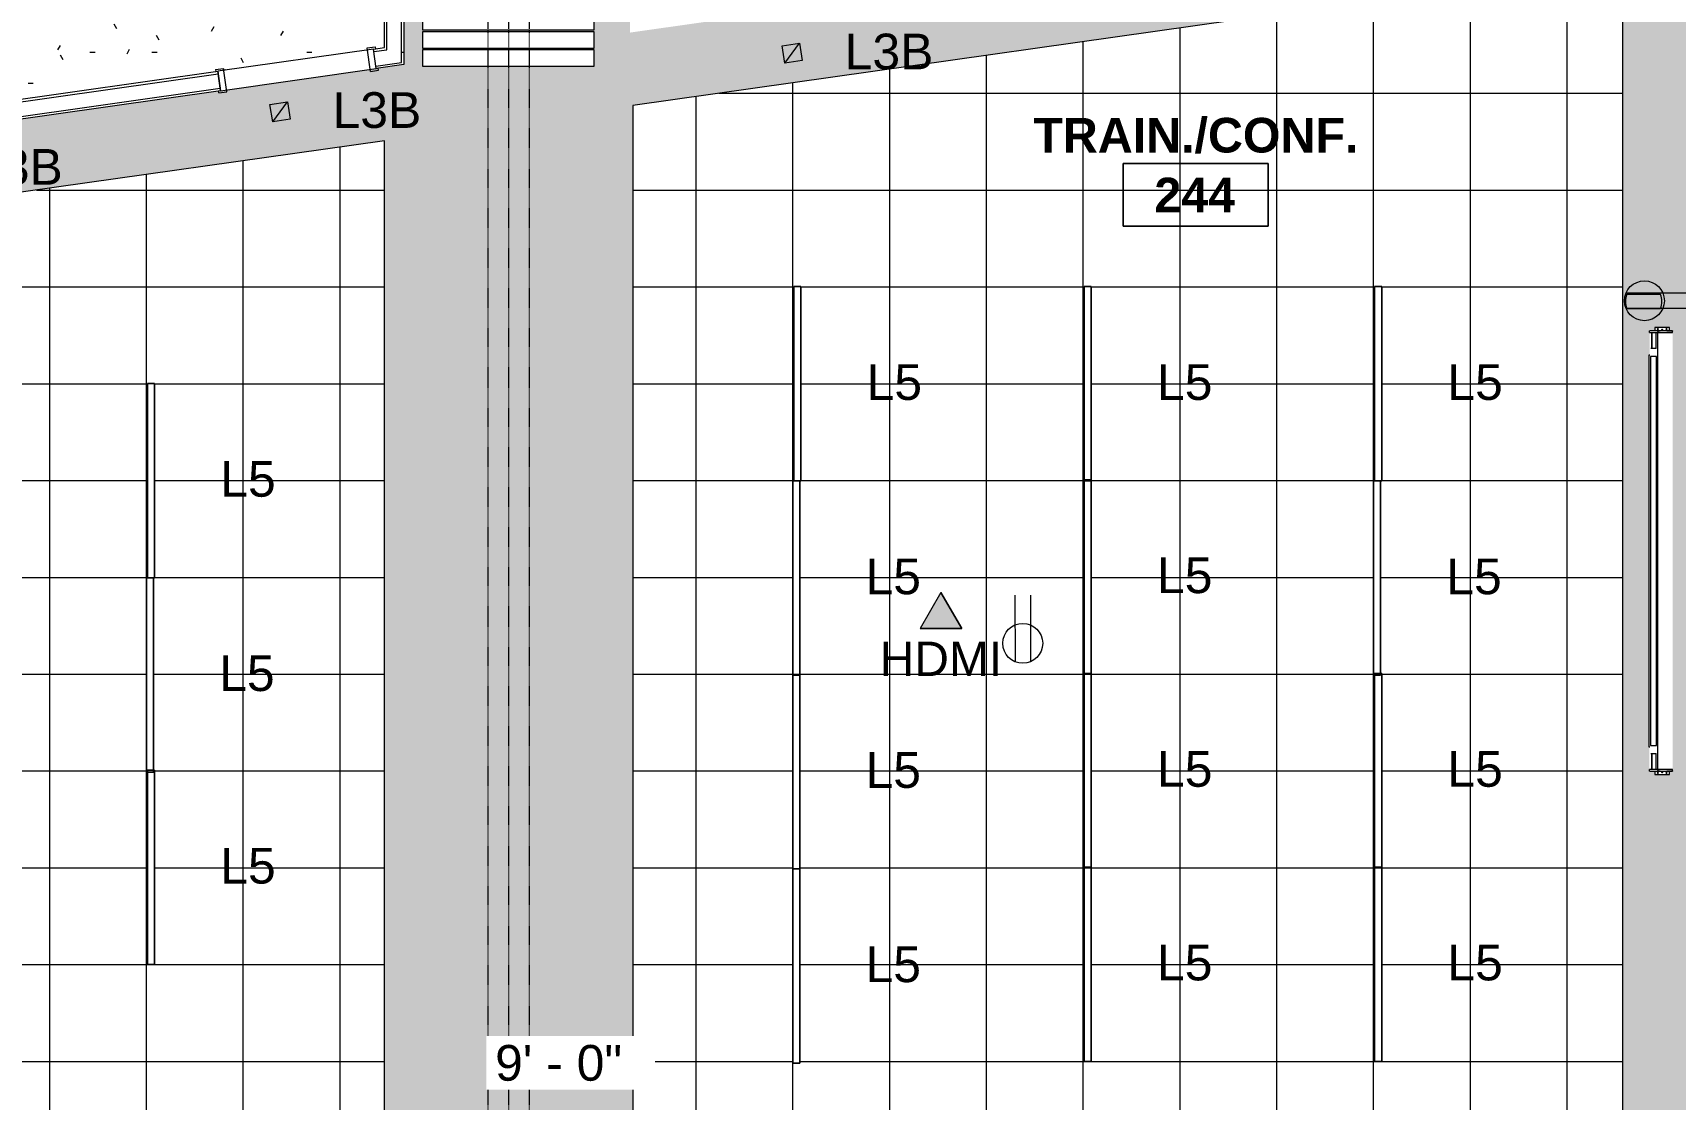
# Model space of a CAD drawing. Header units: inches. Extents: x 389 to 3083, y 11893 to 13691.
# Drawn here: x 1102.5 to 1509.7, y 12182 to 12446.4 of the extents above; entities that cross this region are included whole.
import ezdxf

# ---------------------------------------------------------------- set-up
doc = ezdxf.new("R2010")
doc.units = ezdxf.units.IN
doc.header["$MEASUREMENT"] = 0
doc.linetypes.add('X2$0$Dash', pattern=[0.25, 0.125, -0.125])
for name, color, linetype, lineweight in [('X2$0$A-ANNO-NOTE', 131, 'Continuous', 9), ('X2$0$A-AREA-IDEN', 2, 'Continuous', 9), ('X2$0$A-CLNG', 13, 'Continuous', 13), ('X2$0$A-CLNG-PATT', 13, 'Continuous', 13), ('X2$0$A-DETL-GENF', 92, 'Continuous', 9), ('X2$0$A-DOOR', 31, 'Continuous', 13), ('X2$0$A-DOOR-FRAM', 31, 'Continuous', 20), ('X2$0$A-WALL', 113, 'Continuous', 13), ('X2$0$A-WALL-PATT', 111, 'Continuous', 13), ('X2$0$E-LITE-EQPM', 33, 'Continuous', 9), ('X2$0$E-LITE-EQPM-IDEN', 33, 'Continuous', 9), ('X2$0$G-ANNO-DIMS', 111, 'Continuous', 9), ('X2$0$I-WALL', 2, 'Continuous', 9), ('X2$0$Q-SPCQ', 91, 'Continuous', 9), ('X2$0$Q-SPCQ-HDLN', 91, 'X2$0$Dash', 9)]:
    doc.layers.add(name, color=color, linetype=linetype, lineweight=lineweight)
doc.styles.add('X2$0$Arial_3', font='arial.ttf', dxfattribs={"height": 8.851796})
doc.styles.add('X2$0$Swis721 Lt BT', font='swissl.ttf', dxfattribs={"height": 8.514638})
doc.styles.add('X2$0$Swis721 Lt BT_B', font='', dxfattribs={"height": 8.583975})
doc.styles.get('X2$0$Swis721 Lt BT_B').set_extended_font_data('Swis721 Lt BT', bold=True)
pattern_1 = [(0, (-24941.6016, 0), (30.72, 7.68), [1.267, -21.773, 1.267, -21.773, -122.88]), (0, (-24941.6016, 0), (30.72, 7.68), [-46.08, 1.267, -44.813, 1.267, -21.773, -53.76]), (0, (-24941.6016, 0), (30.72, 7.68), [-115.2, 1.267, -14.093, 1.267, -37.133]), (120, (-24930.0816, 3.84), (-22.0110751, 22.7643004), [1.267, -21.773, 1.267, -21.773, -122.88]), (120, (-24930.0816, 3.84), (-22.0110751, 22.7643004), [-46.08, 1.267, -44.813, 1.267, -21.773, -53.76]), (120, (-24930.0816, 3.84), (-22.0110751, 22.7643004), [-115.2, 1.267, -14.093, 1.267, -37.133]), (240, (-24926.2416, 19.2), (-8.7089249, -30.4443004), [1.267, -21.773, 1.267, -21.773, -122.88]), (240, (-24926.2416, 19.2), (-8.7089249, -30.4443004), [-46.08, 1.267, -44.813, 1.267, -21.773, -53.76]), (240, (-24926.2416, 19.2), (-8.7089249, -30.4443004), [-115.2, 1.267, -14.093, 1.267, -37.133])]

# ---------------------------------------------------------------- blocks, each defined once
blk = doc.blocks.new('X2$0$Double Flush w-Skinny Lite - Int-N-LDMF-36_ x 84_-4914566-FIRST FLOOR')
at = {"layer": 'X2$0$A-DOOR-FRAM'}
for p, q in [((-20, 2.9375), (-18, 2.9375)), ((-20, 2.9375), (-20, 2.4375)), ((-20, 2.4375), (-19.5, 2.4375)), ((-19.5, -2.4375), (-19.5, 2.4375)), ((-18, -2.9375), (-18, 2.9375)), ((18.000004, -2.9375), (18.000004, 2.9375)), ((18.000004, 2.9375), (20.000004, 2.9375)), ((19.500004, 2.4375), (20.000004, 2.4375)), ((19.500004, -2.4375), (19.500004, 2.4375)), ((20.000004, 2.9375), (20.000004, 2.4375)), ((-20, -2.4375), (-19.5, -2.4375)), ((-20, -2.9375), (-20, -2.4375)), ((-20, -2.9375), (-18, -2.9375)), ((18.000004, -2.9375), (20.000004, -2.9375)), ((19.500004, -2.4375), (20.000004, -2.4375)), ((20.000004, -2.9375), (20.000004, -2.4375))]:
    blk.add_line(p, q, dxfattribs=at)
blk = doc.blocks.new('X2$0$W- Folding_Partition - Modernfold 942-5327039-FIRST FLOOR')
at = {"layer": 'X2$0$Q-SPCQ'}
for p, q in [((-55, -25.21), (-55, 17.21)), ((-55, 17.21), (-50.75, 17.21)), ((-50.75, 17.21), (-50.75, -25.21)), ((-50.5, -25.21), (-50.5, 17.21)), ((-50.5, 17.21), (-46.25, 17.21)), ((-46.25, 17.21), (-46.25, -25.21)), ((-45.92, -25.21), (-45.92, 17.21)), ((-45.92, 17.21), (-41.67, 17.21)), ((-41.67, 17.21), (-41.67, -25.21)), ((-41.42, -25.21), (-41.42, 17.21)), ((-41.42, 17.21), (-37.17, 17.21)), ((-37.17, 17.21), (-37.17, -25.21)), ((-36.83, -25.21), (-36.83, 17.21)), ((-36.83, 17.21), (-32.58, 17.21)), ((-32.58, 17.21), (-32.58, -25.21)), ((-32.33, -25.21), (-32.33, 17.21)), ((-32.33, 17.21), (-28.08, 17.21)), ((-28.08, 17.21), (-28.08, -25.21)), ((-27.75, -25.21), (-27.75, 17.21)), ((-27.75, 17.21), (-23.5, 17.21)), ((-23.5, 17.21), (-23.5, -25.21)), ((-23.25, -25.21), (-23.25, 17.21)), ((-23.25, 17.21), (-19, 17.21)), ((-19, 17.21), (-19, -25.21)), ((-356.84, -6.13), (-356.84, -1.88)), ((-356.84, -1.88), (-355.59, -1.88)), ((-355.59, -1.88), (-355.59, -6.13)), ((-18.75, -6.13), (-18.75, -1.88)), ((-18.75, -1.88), (-17.5, -1.88)), ((-17.5, -1.88), (-17.5, -6.13)), ((-355.59, -6.13), (-356.84, -6.13)), ((-17.5, -6.13), (-18.75, -6.13)), ((-50.75, -25.21), (-55, -25.21)), ((-46.25, -25.21), (-50.5, -25.21)), ((-41.67, -25.21), (-45.92, -25.21)), ((-37.17, -25.21), (-41.42, -25.21)), ((-32.58, -25.21), (-36.83, -25.21)), ((-28.08, -25.21), (-32.33, -25.21)), ((-23.5, -25.21), (-27.75, -25.21)), ((-19, -25.21), (-23.25, -25.21))]:
    blk.add_line(p, q, dxfattribs=at)
at = {"layer": 'X2$0$Q-SPCQ-HDLN'}
for p, q in [((-19, 1.12), (-355.59, 1.12)), ((-19, -4), (-355.59, -4)), ((-19, -9.13), (-355.59, -9.13))]:
    blk.add_line(p, q, dxfattribs=at)
blk = doc.blocks.new('X2$0$L-Recessed Square Downlight - 4_  wall washer-V6-FIRST FLOOR')
at = {"layer": 'X2$0$E-LITE-EQPM'}
for p, q in [((-2.1875, -2.1875), (-2.1875, 2.1875)), ((-2.1875, 2.1875), (2.1875, 2.1875)), ((-2.1875, 2.1875), (2.1875, -2.1875)), ((2.1875, 2.1875), (2.1875, -2.1875)), ((2.1875, -2.1875), (-2.1875, -2.1875))]:
    blk.add_line(p, q, dxfattribs=at)
blk = doc.blocks.new('X2$0$Lighting-Recessed-Axis-Sculpt - SCR-B4-300-80-35-F-4-V5-FIRST FLOOR')
at = {"layer": 'X2$0$A-DETL-GENF'}
for p, q in [((24.085, 0.875), (-24.085, 0.875)), ((-24.085, 0.875), (-24.085, -0.875)), ((-24.085, 0.875), (24.085, 0.875)), ((-24.085, -0.875), (-24.085, 0.875)), ((24.085, -0.875), (24.085, 0.875)), ((24.085, 0.875), (24.085, -0.875)), ((-24.085, -0.875), (24.085, -0.875)), ((24.085, -0.875), (-24.085, -0.875))]:
    blk.add_line(p, q, dxfattribs=at)
blk = doc.blocks.new('X2$0$ElectricScreen_Contour-Electrol_HDTV-Format_Dalite - Parametric-V8-FIRST FLOOR')
at = {"layer": 'X2$0$Q-SPCQ'}
for p, q in [((-64.96, 0.93), (-64.96, 0.93)), ((-64.96, 0.76), (-64.96, 0.75)), ((-64.96, 0.75), (-64.96, -0.9)), ((-64.89, 1), (-64.58, 1)), ((-64.58, -1.15), (-64.58, 1)), ((-60.58, 0.48), (-64.58, 0.48)), ((-64.58, 0.33), (-60.58, 0.33)), ((-60.58, 0.69), (-60.58, -0.69)), ((-58.93, 1.13), (-58.93, 0.93)), ((38.16, 1.13), (-58.93, 1.13)), ((37.82, 0.73), (-58.58, 0.73)), ((-58.58, 0.73), (-58.58, -0.73)), ((37.82, -0.73), (37.82, 0.73)), ((38.16, 0.93), (38.16, 1.13)), ((39.82, -0.69), (39.82, 0.69)), ((43.82, 0.48), (39.82, 0.48)), ((39.82, 0.33), (43.82, 0.33)), ((43.82, 1), (43.82, -1.15)), ((43.82, 1), (44.13, 1)), ((44.2, -0.9), (44.2, 0.75)), ((-65.77, -0.33), (-65.77, -3.99)), ((-64.96, -0.33), (-65.77, -0.33)), ((-65.77, -3.99), (-64.96, -3.99)), ((-64.96, -0.9), (-64.96, -0.93)), ((-64.96, -0.93), (-64.96, -0.9)), ((-64.96, -1.68), (-64.96, -0.9)), ((-64.96, -0.93), (-64.96, -1.01)), ((-64.96, -1.01), (-64.96, -0.93)), ((-64.96, -1.01), (-64.96, -1.24)), ((-64.96, -1.24), (-64.96, -1.01)), ((-64.96, -1.24), (-64.96, -1.43)), ((-64.96, -1.43), (-64.96, -1.24)), ((-64.96, -1.43), (-64.96, -1.68)), ((-64.96, -1.68), (-64.96, -1.43)), ((-64.96, -1.68), (-64.96, -3.29)), ((-64.96, -3.29), (-64.96, -3.5)), ((-64.96, -3.5), (-64.96, -3.29)), ((-64.96, -4.41), (-64.96, -3.29)), ((-64.96, -3.5), (-64.96, -3.68)), ((-64.96, -3.68), (-64.96, -3.5)), ((-64.96, -3.68), (-64.96, -3.83)), ((-64.96, -3.83), (-64.96, -3.68)), ((-64.96, -3.83), (-64.96, -3.99)), ((-64.96, -3.99), (-64.96, -3.83)), ((-64.96, -3.99), (-64.96, -4.14)), ((-64.96, -4.14), (-64.96, -3.99)), ((-64.93, -1.14), (-64.93, -1.65)), ((-64.93, -3.29), (-64.93, -4.72)), ((-64.89, -1.15), (-64.58, -1.15)), ((-64.58, -0.63), (-60.58, -0.63)), ((-64.58, -1.12), (43.82, -1.12)), ((-64.58, -1.14), (-64.58, -1.2)), ((-64.58, -1.17), (-64.58, -1.15)), ((-64.58, -1.23), (-64.58, -1.17)), ((-64.58, -1.38), (-64.58, -1.23)), ((-64.58, -1.51), (-64.58, -1.38)), ((-64.58, -1.68), (-64.58, -1.51)), ((-64.58, -3.29), (-64.58, -1.68)), ((-64.58, -3.54), (-64.58, -3.29)), ((-64.58, -3.76), (-64.58, -3.54)), ((-64.58, -3.95), (-64.58, -3.76)), ((-64.58, -4.14), (-64.58, -3.95)), ((-58.58, -0.73), (37.82, -0.73)), ((39.82, -0.63), (43.82, -0.63)), ((43.82, -1.2), (43.82, -1.14)), ((43.82, -1.15), (43.82, -1.17)), ((43.82, -1.15), (44.13, -1.15)), ((43.82, -1.17), (43.82, -1.23)), ((43.82, -1.23), (43.82, -1.38)), ((43.82, -1.38), (43.82, -1.51)), ((43.82, -1.51), (43.82, -1.68)), ((43.82, -1.68), (43.82, -3.29)), ((43.82, -3.29), (43.82, -3.54)), ((43.82, -3.54), (43.82, -3.76)), ((43.82, -3.76), (43.82, -3.95)), ((43.82, -3.95), (43.82, -4.14)), ((44.16, -1.65), (44.16, -1.14)), ((44.16, -4.72), (44.16, -3.29)), ((45.01, -0.33), (44.2, -0.33)), ((44.2, -0.93), (44.2, -0.9)), ((44.2, -0.9), (44.2, -1.68)), ((44.2, -0.9), (44.2, -0.93)), ((44.2, -1.01), (44.2, -0.93)), ((44.2, -0.93), (44.2, -1.01)), ((44.2, -1.24), (44.2, -1.01)), ((44.2, -1.01), (44.2, -1.24)), ((44.2, -1.43), (44.2, -1.24)), ((44.2, -1.24), (44.2, -1.43)), ((44.2, -1.68), (44.2, -1.43)), ((44.2, -1.43), (44.2, -1.68)), ((44.2, -3.29), (44.2, -1.68)), ((44.2, -3.5), (44.2, -3.29)), ((44.2, -3.29), (44.2, -4.41)), ((44.2, -3.29), (44.2, -3.5)), ((44.2, -3.68), (44.2, -3.5)), ((44.2, -3.5), (44.2, -3.68)), ((44.2, -3.83), (44.2, -3.68)), ((44.2, -3.68), (44.2, -3.83)), ((44.2, -3.99), (44.2, -3.83)), ((44.2, -3.83), (44.2, -3.99)), ((44.2, -3.99), (45.01, -3.99)), ((44.2, -4.14), (44.2, -3.99)), ((44.2, -3.99), (44.2, -4.14)), ((45.01, -3.99), (45.01, -0.33)), ((-64.96, -4.14), (-64.96, -4.28)), ((-64.96, -4.28), (-64.96, -4.14)), ((-64.96, -4.28), (-64.96, -4.34)), ((-64.96, -4.34), (-64.96, -4.28)), ((-64.96, -4.34), (-64.96, -4.42)), ((-64.96, -4.42), (-64.96, -4.34)), ((-64.96, -4.5), (-64.96, -4.41)), ((-64.96, -4.43), (-64.96, -4.41)), ((-64.96, -4.42), (-64.96, -4.47)), ((-64.96, -4.47), (-64.96, -4.42)), ((-64.96, -4.44), (-64.96, -4.43)), ((-64.96, -4.46), (-64.96, -4.44)), ((-64.96, -4.48), (-64.96, -4.46)), ((-64.96, -4.47), (-64.96, -4.5)), ((-64.96, -4.5), (-64.96, -4.47)), ((-64.96, -4.49), (-64.96, -4.48)), ((-64.96, -4.5), (-64.96, -4.49)), ((-64.96, -4.5), (-64.93, -4.5)), ((-64.96, -4.5), (-64.96, -4.5)), ((-64.96, -4.5), (-64.96, -4.5)), ((-64.96, -4.5), (-64.96, -4.5)), ((-64.96, -4.5), (-64.96, -4.5)), ((-64.96, -4.68), (-64.96, -4.68)), ((-64.89, -4.75), (-64.58, -4.75)), ((-64.58, -4.31), (-64.58, -4.14)), ((-64.58, -4.49), (-64.58, -4.31)), ((-64.58, -4.56), (-64.58, -4.49)), ((-64.58, -4.65), (-64.58, -4.56)), ((-64.58, -4.71), (-64.58, -4.65)), ((-64.58, -4.75), (-64.58, -4.71)), ((-64.58, -4.71), (-64.58, -4.72)), ((-64.58, -4.75), (-64.58, -4.73)), ((-64.58, -4.75), (-64.58, -4.75)), ((-64.58, -4.75), (-64.58, -4.75)), ((43.82, -4.14), (43.82, -4.31)), ((43.82, -4.31), (43.82, -4.49)), ((43.82, -4.49), (43.82, -4.56)), ((43.82, -4.56), (43.82, -4.65)), ((43.82, -4.65), (43.82, -4.71)), ((43.82, -4.71), (43.82, -4.75)), ((43.82, -4.72), (43.82, -4.71)), ((43.82, -4.73), (43.82, -4.75)), ((43.82, -4.75), (44.13, -4.75)), ((43.82, -4.75), (43.82, -4.75)), ((43.82, -4.75), (43.82, -4.75)), ((44.16, -4.5), (44.2, -4.5)), ((44.2, -4.28), (44.2, -4.14)), ((44.2, -4.14), (44.2, -4.28)), ((44.2, -4.34), (44.2, -4.28)), ((44.2, -4.28), (44.2, -4.34)), ((44.2, -4.42), (44.2, -4.34)), ((44.2, -4.34), (44.2, -4.42)), ((44.2, -4.41), (44.2, -4.5)), ((44.2, -4.41), (44.2, -4.43)), ((44.2, -4.47), (44.2, -4.42)), ((44.2, -4.42), (44.2, -4.47)), ((44.2, -4.43), (44.2, -4.44)), ((44.2, -4.44), (44.2, -4.46)), ((44.2, -4.46), (44.2, -4.48)), ((44.2, -4.5), (44.2, -4.47)), ((44.2, -4.47), (44.2, -4.5)), ((44.2, -4.48), (44.2, -4.49)), ((44.2, -4.49), (44.2, -4.5)), ((44.2, -4.5), (44.2, -4.5)), ((44.2, -4.5), (44.2, -4.5)), ((44.2, -4.5), (44.2, -4.5)), ((44.2, -4.5), (44.2, -4.5)), ((44.2, -4.68), (44.2, -4.68))]:
    blk.add_line(p, q, dxfattribs=at)
at = {"layer": 'X2$0$Q-SPCQ', "flags": 128}
for points in [[(-64.96, 0.92), (-64.96, 0.92), (-64.96, 0.91), (-64.96, 0.91), (-64.96, 0.91)], [(-64.96, 0.92), (-64.96, 0.92), (-64.96, 0.92), (-64.96, 0.92), (-64.96, 0.92)], [(-64.96, 0.91), (-64.96, 0.9), (-64.96, 0.9), (-64.96, 0.89), (-64.96, 0.89), (-64.96, 0.88)], [(-64.96, 0.88), (-64.96, 0.88), (-64.96, 0.87), (-64.96, 0.86), (-64.96, 0.86), (-64.96, 0.85)], [(-64.96, 0.85), (-64.96, 0.84), (-64.96, 0.84), (-64.96, 0.83), (-64.96, 0.82), (-64.96, 0.81)], [(-64.96, 0.81), (-64.96, 0.8), (-64.96, 0.79), (-64.96, 0.79), (-64.96, 0.78), (-64.96, 0.77), (-64.96, 0.76)], [(44.2, 0.91), (44.2, 0.91), (44.2, 0.91), (44.2, 0.92), (44.2, 0.92)], [(44.2, 0.92), (44.2, 0.92), (44.2, 0.92), (44.2, 0.92), (44.2, 0.92)], [(44.2, 0.88), (44.2, 0.89), (44.2, 0.89), (44.2, 0.9), (44.2, 0.9), (44.2, 0.91)], [(44.2, 0.85), (44.2, 0.86), (44.2, 0.87), (44.2, 0.87), (44.2, 0.88), (44.2, 0.88)], [(44.2, 0.81), (44.2, 0.82), (44.2, 0.83), (44.2, 0.84), (44.2, 0.85), (44.2, 0.85)], [(44.2, 0.76), (44.2, 0.77), (44.2, 0.78), (44.2, 0.79), (44.2, 0.8), (44.2, 0.81), (44.2, 0.81)], [(44.2, 0.75), (44.2, 0.76), (44.2, 0.76)], [(-64.96, -3.53), (-64.96, -3.48), (-64.96, -3.42), (-64.96, -3.36), (-64.96, -3.31), (-64.96, -3.29)], [(-64.96, -3.74), (-64.96, -3.68), (-64.96, -3.63), (-64.96, -3.58), (-64.96, -3.53)], [(-64.96, -3.91), (-64.96, -3.86), (-64.96, -3.81), (-64.96, -3.76), (-64.96, -3.74)], [(-64.96, -4.1), (-64.96, -4.05), (-64.96, -4), (-64.96, -3.95), (-64.96, -3.91)], [(44.2, -3.29), (44.2, -3.34), (44.2, -3.4), (44.2, -3.45), (44.2, -3.51), (44.2, -3.53)], [(44.2, -3.53), (44.2, -3.59), (44.2, -3.64), (44.2, -3.69), (44.2, -3.74)], [(44.2, -3.74), (44.2, -3.79), (44.2, -3.84), (44.2, -3.89), (44.2, -3.91)], [(44.2, -3.91), (44.2, -3.96), (44.2, -4.01), (44.2, -4.06), (44.2, -4.1)], [(-64.96, -4.26), (-64.96, -4.22), (-64.96, -4.18), (-64.96, -4.13), (-64.96, -4.1)], [(-64.96, -4.43), (-64.96, -4.4), (-64.96, -4.36), (-64.96, -4.32), (-64.96, -4.29), (-64.96, -4.26)], [(-64.96, -4.41), (-64.96, -4.42), (-64.96, -4.43), (-64.96, -4.44), (-64.96, -4.45), (-64.96, -4.46)], [(-64.96, -4.5), (-64.96, -4.47), (-64.96, -4.44), (-64.96, -4.43)], [(-64.96, -4.46), (-64.96, -4.47), (-64.96, -4.48), (-64.96, -4.49), (-64.96, -4.5), (-64.96, -4.5)], [(-64.96, -4.5), (-64.96, -4.51), (-64.96, -4.52), (-64.96, -4.53), (-64.96, -4.54), (-64.96, -4.55), (-64.96, -4.56)], [(-64.96, -4.59), (-64.96, -4.57), (-64.96, -4.54), (-64.96, -4.52), (-64.96, -4.5)], [(-64.96, -4.56), (-64.96, -4.57), (-64.96, -4.58), (-64.96, -4.58), (-64.96, -4.59), (-64.96, -4.6), (-64.96, -4.6)], [(-64.96, -4.64), (-64.96, -4.63), (-64.96, -4.61), (-64.96, -4.59), (-64.96, -4.59)], [(-64.96, -4.6), (-64.96, -4.61), (-64.96, -4.62), (-64.96, -4.62), (-64.96, -4.63), (-64.96, -4.63)], [(-64.96, -4.63), (-64.96, -4.64), (-64.96, -4.65), (-64.96, -4.65), (-64.96, -4.66), (-64.96, -4.66), (-64.96, -4.66)], [(-64.96, -4.68), (-64.96, -4.67), (-64.96, -4.66), (-64.96, -4.65), (-64.96, -4.64)], [(-64.96, -4.66), (-64.96, -4.66), (-64.96, -4.67), (-64.96, -4.67), (-64.96, -4.67), (-64.96, -4.68), (-64.96, -4.68)], [(-64.96, -4.68), (-64.96, -4.68), (-64.96, -4.68), (-64.96, -4.68)], [(-64.96, -4.68), (-64.96, -4.68), (-64.96, -4.68), (-64.96, -4.68)], [(-64.89, -4.75), (-64.89, -4.75), (-64.89, -4.75), (-64.89, -4.75), (-64.9, -4.75), (-64.9, -4.75), (-64.9, -4.75), (-64.91, -4.75), (-64.91, -4.75), (-64.91, -4.75), (-64.91, -4.75), (-64.92, -4.75), (-64.92, -4.75), (-64.92, -4.75), (-64.92, -4.74), (-64.93, -4.74), (-64.93, -4.74), (-64.93, -4.74), (-64.93, -4.74), (-64.93, -4.74), (-64.94, -4.73), (-64.94, -4.73), (-64.94, -4.73), (-64.94, -4.73), (-64.94, -4.72), (-64.95, -4.72), (-64.95, -4.72), (-64.95, -4.72), (-64.95, -4.71), (-64.95, -4.71), (-64.95, -4.71), (-64.95, -4.71), (-64.95, -4.7), (-64.95, -4.7), (-64.96, -4.7), (-64.96, -4.7), (-64.96, -4.69), (-64.96, -4.69), (-64.96, -4.69)], [(44.2, -4.68), (44.2, -4.69), (44.2, -4.69), (44.2, -4.69), (44.19, -4.7), (44.19, -4.7), (44.19, -4.7), (44.19, -4.7), (44.19, -4.71), (44.19, -4.71), (44.19, -4.71), (44.19, -4.71), (44.19, -4.72), (44.19, -4.72), (44.18, -4.72), (44.18, -4.72), (44.18, -4.73), (44.18, -4.73), (44.18, -4.73), (44.18, -4.73), (44.17, -4.73), (44.17, -4.74), (44.17, -4.74), (44.17, -4.74), (44.17, -4.74), (44.16, -4.74), (44.16, -4.74), (44.16, -4.75), (44.16, -4.75), (44.15, -4.75), (44.15, -4.75), (44.15, -4.75), (44.15, -4.75), (44.14, -4.75), (44.14, -4.75), (44.14, -4.75), (44.13, -4.75), (44.13, -4.75), (44.13, -4.75), (44.13, -4.75), (44.13, -4.75)], [(44.2, -4.1), (44.2, -4.14), (44.2, -4.19), (44.2, -4.23), (44.2, -4.26)], [(44.2, -4.26), (44.2, -4.3), (44.2, -4.34), (44.2, -4.37), (44.2, -4.41), (44.2, -4.43)], [(44.2, -4.46), (44.2, -4.45), (44.2, -4.44), (44.2, -4.43), (44.2, -4.42), (44.2, -4.41)], [(44.2, -4.43), (44.2, -4.46), (44.2, -4.49), (44.2, -4.5)], [(44.2, -4.5), (44.2, -4.49), (44.2, -4.48), (44.2, -4.47), (44.2, -4.46), (44.2, -4.46)], [(44.2, -4.56), (44.2, -4.55), (44.2, -4.54), (44.2, -4.53), (44.2, -4.52), (44.2, -4.51), (44.2, -4.5)], [(44.2, -4.5), (44.2, -4.52), (44.2, -4.55), (44.2, -4.57), (44.2, -4.59)], [(44.2, -4.6), (44.2, -4.59), (44.2, -4.59), (44.2, -4.58), (44.2, -4.57), (44.2, -4.56), (44.2, -4.56)], [(44.2, -4.59), (44.2, -4.61), (44.2, -4.62), (44.2, -4.64), (44.2, -4.64)], [(44.2, -4.63), (44.2, -4.63), (44.2, -4.62), (44.2, -4.61), (44.2, -4.61), (44.2, -4.6)], [(44.2, -4.66), (44.2, -4.66), (44.2, -4.65), (44.2, -4.65), (44.2, -4.64), (44.2, -4.63), (44.2, -4.63)], [(44.2, -4.64), (44.2, -4.65), (44.2, -4.67), (44.2, -4.67), (44.2, -4.68)], [(44.2, -4.68), (44.2, -4.68), (44.2, -4.67), (44.2, -4.67), (44.2, -4.67), (44.2, -4.66), (44.2, -4.66)], [(44.2, -4.68), (44.2, -4.68), (44.2, -4.68), (44.2, -4.68), (44.2, -4.68)], [(44.2, -4.68), (44.2, -4.68), (44.2, -4.68), (44.2, -4.68)]]:
    blk.add_lwpolyline(points, dxfattribs=at)
at = {"layer": 'X2$0$Q-SPCQ'}
for centre, radius, start, end in [((-65.34, -1.09), 0.151, 0, 180), ((-65.34, -1.09), 0.151, 180, 360), ((-65.34, -3.24), 0.151, 0, 180), ((-65.34, -3.24), 0.151, 180, 360), ((-65.1, -2.16), 0.21, 45, 180), ((-65.1, -2.16), 0.21, 180, 315), ((44.34, -2.16), 0.21, 360, 135), ((44.34, -2.16), 0.21, 225, 360), ((44.58, -1.09), 0.151, 360, 180), ((44.58, -1.09), 0.151, 180, 360), ((44.58, -3.24), 0.151, 360, 180), ((44.58, -3.24), 0.151, 180, 360)]:
    blk.add_arc(centre, radius, start, end, dxfattribs=at)
for points in [[(-64.96, 0.93), (-64.96, 0.93), (-64.96, 0.94), (-64.95, 0.95), (-64.95, 0.96), (-64.94, 0.97), (-64.94, 0.98), (-64.93, 0.98), (-64.92, 0.99), (-64.91, 0.99), (-64.9, 0.99), (-64.89, 1), (-64.89, 1)], [(44.13, 1), (44.13, 1), (44.14, 0.99), (44.15, 0.99), (44.16, 0.99), (44.17, 0.98), (44.18, 0.98), (44.18, 0.97), (44.19, 0.96), (44.19, 0.95), (44.19, 0.94), (44.2, 0.93), (44.2, 0.93)], [(-64.96, -1.08), (-64.96, -1.08), (-64.96, -1.09), (-64.95, -1.1), (-64.95, -1.11), (-64.94, -1.12), (-64.94, -1.13), (-64.93, -1.13), (-64.92, -1.14), (-64.91, -1.14), (-64.9, -1.15), (-64.89, -1.15), (-64.89, -1.15)], [(44.13, -1.15), (44.13, -1.15), (44.14, -1.15), (44.15, -1.14), (44.16, -1.14), (44.17, -1.13), (44.18, -1.13), (44.18, -1.12), (44.19, -1.11), (44.19, -1.1), (44.19, -1.09), (44.2, -1.08), (44.2, -1.08)]]:
    blk.add_open_spline(points, degree=3, knots=[0, 0, 0, 0, 0.166667, 0.25, 0.333333, 0.416667, 0.5, 0.583333, 0.666667, 0.75, 0.833333, 1, 1, 1, 1], dxfattribs=at)
blk = doc.blocks.new('X2$0$Room Tag - Room Name and Number-3379422-FIRST FLOOR')
at = {"layer": 'X2$0$A-AREA-IDEN'}
for p, q in [((-0.1881, -0.1636), (-0.1881, -0.0018)), ((-0.1881, -0.0018), (0.1869, -0.0018)), ((0.1869, -0.0018), (-0.1881, -0.0018)), ((-0.1881, -0.0018), (-0.1881, -0.1636)), ((0.1869, -0.0018), (0.1869, -0.1636)), ((0.1869, -0.1636), (0.1869, -0.0018)), ((0.1869, -0.1636), (-0.1881, -0.1636)), ((-0.1881, -0.1636), (0.1869, -0.1636))]:
    blk.add_line(p, q, dxfattribs=at)

msp = doc.modelspace()

# ---------------------------------------------------------------- hatches: boundary and pattern name
at = {"layer": 'X2$0$A-ANNO-NOTE'}
for points in [[(1497.45, 12379.17), (1497.41, 12379.89), (1497.45, 12380.42)], [(1497.45, 12380.42), (1506.32, 12380.69), (1506.36, 12380.42), (1504.31, 12380.42)], [(1497.45, 12380.42), (1497.49, 12380.69), (1506.32, 12380.69), (1504.31, 12380.63)], [(1506.36, 12379.17), (1497.45, 12379.17), (1506.36, 12380.42)], [(1497.45, 12379.17), (1497.45, 12380.42), (1506.36, 12380.42), (1504.31, 12380.13)], [(1497.49, 12380.69), (1497.58, 12381.03), (1497.76, 12381.54)], [(1504.31, 12380.69), (1497.49, 12380.69), (1497.76, 12381.54), (1506.32, 12380.69)], [(1506.32, 12380.69), (1497.76, 12381.54), (1506.05, 12381.54)], [(1497.49, 12378.91), (1497.45, 12379.17), (1506.36, 12379.17), (1504.31, 12379.11)], [(1497.49, 12378.91), (1506.36, 12379.17), (1506.32, 12378.91), (1504.31, 12378.91)], [(1497.76, 12378.06), (1497.49, 12378.91), (1506.32, 12378.91), (1504.31, 12378.71)], [(1504.31, 12378.06), (1497.76, 12378.06), (1506.32, 12378.91), (1506.05, 12378.06)], [(1322.49, 12298.71), (1327.63, 12307.65), (1332.8, 12298.73)]]:
    msp.add_hatch(color=256, dxfattribs=at).paths.add_polyline_path(points, flags=0)
at = {"layer": 'X2$0$A-CLNG-PATT'}
h = msp.add_hatch(dxfattribs=at)
h.set_pattern_fill('FP2_45', color=256, style=0, pattern_type=2)
h.set_pattern_definition(pattern_1)
h.paths.add_polyline_path([(954.6, 12409.4), (1189.65, 12442.74), (1189.65, 12470.32), (1189.6, 12490.27), (954.47, 12456.72), (954.6, 12411.06)], flags=0)
h = msp.add_hatch(dxfattribs=at)
h.set_pattern_fill('FP2_1', color=256, style=0, pattern_type=2)
h.set_pattern_definition(pattern_1)
h.paths.add_polyline_path([(752.73, 12119.17), (752.73, 12138.4), (598.71, 12138.4), (598.71, 12119.17), (700.38, 12119.17)], flags=0)
h.paths.add_polyline_path([(1251.26, 12119.17), (1391.04, 12119.17), (1391.04, 12138.4), (1251.26, 12138.4), (1251.26, 12428.38), (1496.71, 12463.2), (1496.71, 12138.4), (1410.04, 12138.4), (1410.04, 12119.17), (1514.71, 12119.17), (1514.71, 12483.93), (1250.52, 12446.45), (1250.52, 12475.51), (1222.52, 12475.51), (1222.52, 12474.26), (1218.27, 12474.26), (1218.27, 12475.51), (1194.52, 12475.51), (1194.52, 12438.51), (950.68, 12403.92), (949.51, 12403.92), (949.51, 12441.66), (923.63, 12441.66), (923.63, 12440.41), (919.38, 12440.41), (919.38, 12441.66), (893.51, 12441.66), (893.51, 12403.92), (573.72, 12403.92), (573.72, 12365.92), (588.71, 12365.92), (588.71, 12341.92), (573.78, 12341.92), (573.78, 12141.56), (591.78, 12141.56), (591.78, 12385.92), (893.51, 12385.92), (893.51, 12138.4), (809.88, 12138.4), (809.88, 12119.17), (911.04, 12119.17), (911.04, 12136.23), (919.38, 12136.23), (919.38, 12137.23), (923.63, 12137.23), (923.63, 12136.23), (930.04, 12136.23), (930.04, 12119.17), (1151.04, 12119.17), (1151.04, 12138.4), (950.68, 12138.4), (950.68, 12385.74), (1189.65, 12419.64), (1189.65, 12138.4), (1170.04, 12138.4), (1170.04, 12119.17), (1217.78, 12119.17), (1217.78, 12136.17), (1218.27, 12136.17), (1218.27, 12137.42), (1222.52, 12137.42), (1222.52, 12136.17), (1222.66, 12136.17), (1222.66, 12119.17)], flags=0)
h.paths.add_polyline_path([(990.11, 12129.59), (990.46, 12128.7), (990.59, 12128.69), (990.67, 12128.76), (990.68, 12128.87), (990.61, 12128.96), (990.5, 12128.98), (990.41, 12128.91), (990.37, 12128.87), (990.19, 12129.36)], flags=0)
h.paths.add_polyline_path([(1100.89, 12129.59), (1100.6, 12128.87), (1100.53, 12128.96), (1100.42, 12128.98), (1100.33, 12128.91), (1100.32, 12128.79), (1100.38, 12128.7), (1100.5, 12128.69), (1100.59, 12128.76), (1100.81, 12129.36)], flags=0)
h.paths.add_polyline_path([(1058.89, 12125.2), (990.95, 12125.2), (990.92, 12125.93), (990.11, 12125.93), (990.11, 12129.59), (990.92, 12129.59), (990.96, 12130.91), (990.99, 12130.92), (996.95, 12130.89), (996.95, 12131.06), (1094.04, 12131.06), (1094.04, 12130.89), (1100.07, 12130.86), (1100.08, 12129.59), (1100.89, 12129.59), (1100.89, 12125.93), (1100.08, 12125.93), (1100.04, 12125.2), (1069.75, 12125.2)], flags=0)
h.paths.add_polyline_path([(1100.89, 12125.93), (1100.53, 12126.81), (1100.4, 12126.82), (1100.33, 12126.76), (1100.31, 12126.64), (1100.38, 12126.55), (1100.5, 12126.53), (1100.59, 12126.61), (1100.62, 12126.64), (1100.81, 12126.16)], flags=0)
h.paths.add_polyline_path([(990.11, 12125.93), (990.39, 12126.64), (990.46, 12126.55), (990.58, 12126.53), (990.67, 12126.61), (990.68, 12126.72), (990.61, 12126.81), (990.5, 12126.83), (990.41, 12126.76), (990.19, 12126.16)], flags=0)
h.paths.add_polyline_path([(1100.22, 12127.55), (1100.37, 12127.61), (1100.43, 12127.76), (1100.37, 12127.91), (1100.22, 12127.97), (1100.08, 12127.91), (1100.12, 12127.58), (1100.17, 12127.55)], flags=0)
h.paths.add_polyline_path([(990.78, 12127.55), (990.92, 12127.61), (990.88, 12127.94), (990.72, 12127.96), (990.59, 12127.86), (990.57, 12127.7), (990.67, 12127.58), (990.72, 12127.55)], flags=0)
h.paths.add_polyline_path([(582.13, 12190.41), (583.01, 12190.77), (583.02, 12190.9), (582.95, 12190.98), (582.84, 12190.99), (582.75, 12190.92), (582.73, 12190.81), (582.8, 12190.72), (582.84, 12190.68), (582.36, 12190.5)], flags=0)
h.paths.add_polyline_path([(582.13, 12301.2), (582.84, 12300.91), (582.75, 12300.84), (582.73, 12300.73), (582.8, 12300.64), (582.92, 12300.62), (583.01, 12300.69), (583.02, 12300.81), (582.95, 12300.9), (582.7, 12300.99)], flags=0)
h.paths.add_polyline_path([(585.78, 12301.2), (584.9, 12300.84), (584.89, 12300.71), (584.95, 12300.64), (585.07, 12300.62), (585.16, 12300.69), (585.18, 12300.81), (585.11, 12300.9), (585.07, 12300.93), (585.67, 12301.16)], flags=0)
h.paths.add_polyline_path([(585.07, 12190.41), (582.13, 12190.41), (582.13, 12191.23), (580.8, 12191.27), (580.79, 12191.3), (580.78, 12197.26), (580.66, 12197.26), (580.66, 12294.35), (580.83, 12294.35), (580.86, 12300.38), (582.13, 12300.38), (582.13, 12301.2), (585.78, 12301.2), (585.78, 12300.38), (586.51, 12300.35), (586.51, 12191.26), (585.78, 12191.23), (585.78, 12190.41), (585.11, 12190.41)], flags=0)
h.paths.add_polyline_path([(585.78, 12190.41), (585.07, 12190.7), (585.16, 12190.77), (585.18, 12190.89), (585.11, 12190.98), (584.99, 12190.99), (584.9, 12190.91), (584.88, 12190.81), (584.95, 12190.72), (585.55, 12190.5)], flags=0)
h.paths.add_polyline_path([(583.95, 12190.87), (584.1, 12190.94), (584.16, 12191.08), (584.1, 12191.23), (583.77, 12191.19), (583.75, 12191.03), (583.85, 12190.9), (583.9, 12190.88)], flags=0)
h.paths.add_polyline_path([(1504.67, 12262.54), (1505.55, 12262.9), (1505.56, 12263.03), (1505.49, 12263.11), (1505.38, 12263.12), (1505.29, 12263.05), (1505.27, 12262.94), (1505.34, 12262.85), (1505.38, 12262.81), (1504.9, 12262.63)], flags=0)
h.paths.add_polyline_path([(1504.67, 12373.33), (1505.38, 12373.04), (1505.29, 12372.97), (1505.27, 12372.86), (1505.34, 12372.77), (1505.47, 12372.75), (1505.55, 12372.82), (1505.56, 12372.93), (1505.49, 12373.03), (1504.9, 12373.25)], flags=0)
h.paths.add_polyline_path([(1505.47, 12262.54), (1504.67, 12262.54), (1504.67, 12263.36), (1503.34, 12263.4), (1503.33, 12263.43), (1503.32, 12269.39), (1503.2, 12269.39), (1503.2, 12366.48), (1503.37, 12366.48), (1503.4, 12372.51), (1504.67, 12372.51), (1504.67, 12373.33), (1508.32, 12373.33), (1508.33, 12372.51), (1509.05, 12372.48), (1509.05, 12263.39), (1508.32, 12263.36), (1508.32, 12262.54), (1505.52, 12262.54)], flags=0)
h.paths.add_polyline_path([(1508.32, 12262.54), (1507.61, 12262.83), (1507.7, 12262.9), (1507.72, 12263.01), (1507.65, 12263.11), (1507.53, 12263.12), (1507.44, 12263.04), (1507.42, 12262.94), (1507.49, 12262.85), (1508.1, 12262.63)], flags=0)
h.paths.add_polyline_path([(1506.49, 12263), (1506.64, 12263.06), (1506.7, 12263.21), (1506.64, 12263.36), (1506.31, 12263.32), (1506.29, 12263.16), (1506.39, 12263.03), (1506.44, 12263.01)], flags=0)
h.paths.add_polyline_path([(584.1, 12300.38), (584.14, 12300.42), (584.16, 12300.58), (584.06, 12300.71), (583.9, 12300.73), (583.77, 12300.63), (583.75, 12300.47), (583.81, 12300.38), (584.06, 12300.38)], flags=0)
h.paths.add_polyline_path([(1506.6, 12372.51), (1506.68, 12372.55), (1506.7, 12372.71), (1506.6, 12372.84), (1506.44, 12372.86), (1506.31, 12372.76), (1506.29, 12372.6), (1506.35, 12372.51), (1506.39, 12372.51)], flags=0)
h.paths.add_polyline_path([(1507.57, 12372.74), (1507.68, 12372.79), (1507.72, 12372.9), (1507.68, 12373), (1507.65, 12373.08), (1507.44, 12372.97), (1507.43, 12372.84), (1507.49, 12372.77), (1507.53, 12372.75)], flags=0)
h.paths.add_polyline_path([(940.61, 12404.16), (902.4, 12404.16), (902.4, 12408.41), (940.61, 12408.41), (940.61, 12404.66)], flags=0)
h.paths.add_polyline_path([(940.61, 12408.66), (902.4, 12408.66), (902.4, 12412.91), (940.61, 12412.91), (940.61, 12411.06)], flags=0)
h.paths.add_polyline_path([(940.61, 12413.25), (902.4, 12413.25), (902.4, 12417.5), (940.61, 12417.5)], flags=0)
h.paths.add_polyline_path([(914.03, 12417.75), (902.4, 12417.75), (902.4, 12422), (940.61, 12422), (940.61, 12417.75), (917.66, 12417.75)], flags=0)
h.paths.add_polyline_path([(940.61, 12422.33), (902.4, 12422.33), (902.4, 12426.58), (940.61, 12426.58)], flags=0)
h.paths.add_polyline_path([(917.66, 12426.83), (902.4, 12426.83), (902.4, 12431.08), (940.61, 12431.08), (940.61, 12426.83), (927.5, 12426.83)], flags=0)
h.paths.add_polyline_path([(934.3, 12431.41), (902.4, 12431.41), (902.4, 12435.66), (940.61, 12435.66), (940.61, 12431.41)], flags=0)
h.paths.add_polyline_path([(917.66, 12435.91), (902.4, 12435.91), (902.4, 12440.16), (940.61, 12440.16), (940.61, 12435.91)], flags=0)
h.paths.add_polyline_path([(1225.52, 12438.01), (1199.19, 12438.01), (1199.19, 12442.26), (1241.61, 12442.26), (1241.61, 12438.01)], flags=0)
h.paths.add_polyline_path([(1199.19, 12442.51), (1199.19, 12446.76), (1241.61, 12446.76), (1241.61, 12442.51), (1221.85, 12442.51)], flags=0)
h.paths.add_polyline_path([(1199.19, 12447.09), (1199.19, 12451.34), (1241.61, 12451.34), (1241.61, 12447.09), (1221.85, 12447.09)], flags=0)
h.paths.add_polyline_path([(1221.85, 12451.59), (1199.19, 12451.59), (1199.19, 12455.84), (1241.61, 12455.84), (1241.61, 12451.59), (1240.62, 12451.59)], flags=0)
h.paths.add_polyline_path([(1199.19, 12456.18), (1199.19, 12460.43), (1241.61, 12460.43), (1241.61, 12456.18), (1221.85, 12456.18)], flags=0)
h.paths.add_polyline_path([(1241.61, 12460.68), (1199.19, 12460.68), (1199.19, 12464.93), (1241.61, 12464.93), (1241.61, 12463.2)], flags=0)
h.paths.add_polyline_path([(1199.19, 12465.26), (1199.19, 12469.51), (1241.61, 12469.51), (1241.61, 12465.26), (1214.28, 12465.26)], flags=0)
h.paths.add_polyline_path([(1241.61, 12469.76), (1199.19, 12469.76), (1199.19, 12474.01), (1241.61, 12474.01), (1241.61, 12470.05)], flags=0)
at = {"layer": 'X2$0$A-WALL-PATT'}
h = msp.add_hatch(dxfattribs=at)
h.set_pattern_fill('FP2_1', color=256, style=0, pattern_type=2)
h.set_pattern_definition(pattern_1)
h.paths.add_polyline_path([(1189.65, 12442.11), (1190.27, 12442.2), (1190.27, 12489.82), (1189.65, 12490.27), (1189.65, 12442.2)], flags=0)
h = msp.add_hatch(dxfattribs=at)
h.set_pattern_fill('FP2_1', color=256, style=0, pattern_type=2)
h.set_pattern_definition(pattern_1)
h.paths.add_polyline_path([(1193.9, 12438.42), (1194.52, 12438.51), (1194.52, 12476.13), (1193.9, 12476.13), (1193.9, 12438.51)], flags=0)
h.paths.add_polyline_path([(1193.9, 12479.76), (1194.52, 12479.76), (1194.52, 12486.68), (1193.9, 12487.14), (1193.9, 12486.68)], flags=0)
h = msp.add_hatch(dxfattribs=at)
h.set_pattern_fill('FP2_1', color=256, style=0, pattern_type=2)
h.set_pattern_definition(pattern_1)
h.paths.add_polyline_path([(954.38, 12408.74), (1148.42, 12436.26), (1148.33, 12436.88), (954.38, 12409.37)], flags=0)
h.paths.add_polyline_path([(1187.03, 12441.74), (1189.65, 12442.11), (1189.65, 12442.74), (1186.95, 12442.34), (1186.98, 12442.11)], flags=0)
h = msp.add_hatch(dxfattribs=at)
h.set_pattern_fill('FP2_1', color=256, style=0, pattern_type=2)
h.set_pattern_definition(pattern_1)
h.paths.add_polyline_path([(954.38, 12404.44), (1149.01, 12432.05), (1148.93, 12432.67), (954.38, 12405.07), (954.38, 12404.66)], flags=0)
h.paths.add_polyline_path([(1187.63, 12437.53), (1193.9, 12438.42), (1193.9, 12439.05), (1187.54, 12438.15), (1187.59, 12437.82)], flags=0)

# ---------------------------------------------------------------- linework, layer by layer
at = {"layer": 'X2$0$A-ANNO-NOTE'}
for p, q in [((1514.05, 12381.89), (1497.53, 12381.89)), ((1506.05, 12381.54), (1497.76, 12381.54)), ((1514.05, 12378.06), (1497.53, 12378.06)), ((1497.76, 12378.06), (1506.05, 12378.06)), ((1327.63, 12307.65), (1322.49, 12298.71)), ((1327.63, 12307.65), (1322.49, 12298.71)), ((1332.8, 12298.73), (1327.63, 12307.65)), ((1327.63, 12307.65), (1332.8, 12298.73)), ((1346, 12307.01), (1346.03, 12290.48)), ((1349.84, 12307.02), (1349.86, 12290.49)), ((1322.49, 12298.71), (1332.8, 12298.73)), ((1332.8, 12298.73), (1322.49, 12298.71))]:
    msp.add_line(p, q, dxfattribs=at)
for centre in [(1502.09, 12379.97), (1347.94, 12295.05)]:
    msp.add_circle(centre, 4.95, dxfattribs=at)
for start, end in [(157.2244, 202.7756), (337.2244, 22.7756)]:
    msp.add_arc((1501.9, 12379.8), 4.5, start, end, dxfattribs=at)
at = {"layer": 'X2$0$A-CLNG'}
for p, q in [((1496.71, 12463.2), (1251.26, 12428.38)), ((1496.71, 12138.4), (1496.71, 12463.2)), ((1251.26, 12428.38), (1251.26, 12138.4)), ((1189.65, 12419.64), (950.68, 12385.74)), ((1189.65, 12138.4), (1189.65, 12419.64))]:
    msp.add_line(p, q, dxfattribs=at)
at = {"layer": 'X2$0$A-CLNG-PATT'}
for p, q in [((1482.95, 12138.4), (1482.95, 12461.24)), ((1458.95, 12138.4), (1458.95, 12457.84)), ((1434.95, 12335.3), (1434.95, 12454.43)), ((1410.95, 12138.4), (1410.95, 12451.03)), ((1386.95, 12138.4), (1386.95, 12447.63)), ((1338.95, 12138.4), (1338.95, 12440.82)), ((1362.95, 12138.4), (1362.95, 12444.22)), ((1314.95, 12138.4), (1314.95, 12437.41)), ((1290.95, 12335.3), (1290.95, 12434.01)), ((1266.95, 12138.4), (1266.95, 12430.6)), ((1272.57, 12431.4), (1496.71, 12431.4)), ((1178.68, 12138.4), (1178.68, 12418.08)), ((1154.68, 12138.4), (1154.68, 12414.68)), ((1106.68, 12138.4), (1106.68, 12407.87)), ((1130.68, 12311.3), (1130.68, 12411.27)), ((1103.39, 12407.4), (1189.65, 12407.4)), ((1251.26, 12407.4), (1496.71, 12407.4)), ((950.68, 12383.4), (1189.65, 12383.4)), ((1251.26, 12383.4), (1291.2, 12383.4)), ((1292.95, 12383.4), (1363.2, 12383.4)), ((1364.95, 12383.4), (1435.2, 12383.4)), ((1436.95, 12383.4), (1496.71, 12383.4)), ((1060.43, 12359.4), (1130.93, 12359.4)), ((1132.68, 12359.4), (1189.65, 12359.4)), ((1251.26, 12359.4), (1291.2, 12359.4)), ((1292.95, 12359.4), (1363.2, 12359.4)), ((1364.95, 12359.4), (1435.2, 12359.4)), ((1436.95, 12359.4), (1496.71, 12359.4)), ((1060.43, 12335.4), (1130.93, 12335.4)), ((1132.68, 12335.4), (1189.65, 12335.4)), ((1251.26, 12335.4), (1291.2, 12335.4)), ((1292.95, 12335.4), (1363.2, 12335.4)), ((1364.95, 12335.4), (1435.2, 12335.4)), ((1436.95, 12335.4), (1496.71, 12335.4)), ((1060.43, 12311.4), (1130.93, 12311.4)), ((1132.68, 12311.4), (1189.65, 12311.4)), ((1251.26, 12311.4), (1290.93, 12311.4)), ((1292.68, 12311.4), (1363.2, 12311.4)), ((1364.95, 12311.4), (1434.93, 12311.4)), ((1436.68, 12311.4), (1496.71, 12311.4)), ((1060.42, 12287.4), (1130.66, 12287.4)), ((1132.41, 12287.4), (1189.65, 12287.4)), ((1251.26, 12287.4), (1290.93, 12287.4)), ((1292.68, 12287.4), (1363.2, 12287.4)), ((1364.95, 12287.4), (1434.93, 12287.4)), ((1434.95, 12138.4), (1434.95, 12287.13)), ((1436.95, 12287.4), (1496.71, 12287.4)), ((1060.42, 12263.4), (1130.66, 12263.4)), ((1130.68, 12138.4), (1130.68, 12263.13)), ((1132.68, 12263.4), (1189.65, 12263.4)), ((1251.26, 12263.4), (1290.93, 12263.4)), ((1292.68, 12263.4), (1363.2, 12263.4)), ((1364.95, 12263.4), (1435.2, 12263.4)), ((1436.95, 12263.4), (1496.71, 12263.4)), ((1060.43, 12239.4), (1130.93, 12239.4)), ((1132.68, 12239.4), (1189.65, 12239.4)), ((1251.26, 12239.4), (1290.93, 12239.4)), ((1292.68, 12239.4), (1363.2, 12239.4)), ((1364.95, 12239.4), (1435.2, 12239.4)), ((1436.95, 12239.4), (1496.71, 12239.4)), ((950.68, 12215.4), (1189.65, 12215.4)), ((1251.26, 12215.4), (1290.93, 12215.4)), ((1292.68, 12215.4), (1363.2, 12215.4)), ((1364.95, 12215.4), (1435.2, 12215.4)), ((1436.95, 12215.4), (1496.71, 12215.4)), ((950.68, 12191.4), (1189.65, 12191.4)), ((1251.26, 12191.4), (1290.93, 12191.4)), ((1290.95, 12138.4), (1290.95, 12190.97)), ((1292.68, 12191.4), (1496.71, 12191.4))]:
    msp.add_line(p, q, dxfattribs=at)
at = {"layer": 'X2$0$A-WALL'}
for p, q in [((1190.27, 12442.2), (1190.27, 12489.82)), ((1193.9, 12439.05), (1193.9, 12476.13)), ((1187.03, 12441.74), (1190.27, 12442.2)), ((953.76, 12408.65), (1148.42, 12436.26)), ((1187.54, 12438.15), (1193.9, 12439.05)), ((953.76, 12404.99), (1148.93, 12432.67))]:
    msp.add_line(p, q, dxfattribs=at)
at = {"layer": 'X2$0$I-WALL'}
for p, q in [((1189.65, 12442.74), (1189.65, 12490.28)), ((1194.52, 12475.51), (1194.52, 12438.51)), ((1186.94, 12442.36), (1148.33, 12436.88)), ((1186.94, 12442.36), (1189.65, 12442.74)), ((1187.63, 12437.53), (1186.94, 12442.36)), ((954.38, 12409.37), (1148.33, 12436.88)), ((1148.33, 12436.88), (1149.01, 12432.05)), ((1149.01, 12432.05), (1187.63, 12437.53)), ((1194.52, 12438.51), (1187.63, 12437.53)), ((1149.01, 12432.05), (954.38, 12404.44))]:
    msp.add_line(p, q, dxfattribs=at)

# ---------------------------------------------------------------- block references
at = {"layer": 'X2$0$A-AREA-IDEN', "xscale": 95.99999999999994, "yscale": 95.99999999999994, "zscale": 95.99999999999994}
msp.add_blockref('X2$0$Room Tag - Room Name and Number-3379422-FIRST FLOOR', (1390.86, 12414.17), dxfattribs=at)
at = {"layer": 'X2$0$A-DOOR', "rotation": 8.07399692588272}
msp.add_blockref('X2$0$Double Flush w-Skinny Lite - Int-N-LDMF-36_ x 84_-4914566-FIRST FLOOR', (1167.98, 12437.21), dxfattribs=at)
at = {"layer": 'X2$0$E-LITE-EQPM'}
for name, p, rotation in [('X2$0$L-Recessed Square Downlight - 4_  wall washer-V6-FIRST FLOOR', (1290.76, 12441.34), 99.0000000000036), ('X2$0$L-Recessed Square Downlight - 4_  wall washer-V6-FIRST FLOOR', (1163.78, 12426.82), 99.0000000000036), ('X2$0$Lighting-Recessed-Axis-Sculpt - SCR-B4-300-80-35-F-4-V5-FIRST FLOOR', (1292.07, 12359.4), 89.99999999999999), ('X2$0$Lighting-Recessed-Axis-Sculpt - SCR-B4-300-80-35-F-4-V5-FIRST FLOOR', (1364.07, 12359.4), 89.99999999999999), ('X2$0$Lighting-Recessed-Axis-Sculpt - SCR-B4-300-80-35-F-4-V5-FIRST FLOOR', (1436.07, 12359.4), 89.99999999999999), ('X2$0$Lighting-Recessed-Axis-Sculpt - SCR-B4-300-80-35-F-4-V5-FIRST FLOOR', (1131.8, 12335.4), 89.99999999999999), ('X2$0$Lighting-Recessed-Axis-Sculpt - SCR-B4-300-80-35-F-4-V5-FIRST FLOOR', (1291.8, 12311.22), 270), ('X2$0$Lighting-Recessed-Axis-Sculpt - SCR-B4-300-80-35-F-4-V5-FIRST FLOOR', (1364.07, 12311.49), 89.99999999999999), ('X2$0$Lighting-Recessed-Axis-Sculpt - SCR-B4-300-80-35-F-4-V5-FIRST FLOOR', (1435.8, 12311.22), 270), ('X2$0$Lighting-Recessed-Axis-Sculpt - SCR-B4-300-80-35-F-4-V5-FIRST FLOOR', (1131.54, 12287.22), 270), ('X2$0$Lighting-Recessed-Axis-Sculpt - SCR-B4-300-80-35-F-4-V5-FIRST FLOOR', (1291.8, 12263.22), 89.99999999999999), ('X2$0$Lighting-Recessed-Axis-Sculpt - SCR-B4-300-80-35-F-4-V5-FIRST FLOOR', (1364.07, 12263.49), 89.99999999999999), ('X2$0$Lighting-Recessed-Axis-Sculpt - SCR-B4-300-80-35-F-4-V5-FIRST FLOOR', (1436.07, 12263.49), 89.99999999999999), ('X2$0$Lighting-Recessed-Axis-Sculpt - SCR-B4-300-80-35-F-4-V5-FIRST FLOOR', (1131.8, 12239.49), 89.99999999999999), ('X2$0$Lighting-Recessed-Axis-Sculpt - SCR-B4-300-80-35-F-4-V5-FIRST FLOOR', (1291.8, 12215.05), 89.99999999999999), ('X2$0$Lighting-Recessed-Axis-Sculpt - SCR-B4-300-80-35-F-4-V5-FIRST FLOOR', (1364.07, 12215.49), 89.99999999999999), ('X2$0$Lighting-Recessed-Axis-Sculpt - SCR-B4-300-80-35-F-4-V5-FIRST FLOOR', (1436.07, 12215.49), 89.99999999999999)]:
    msp.add_blockref(name, p, dxfattribs=dict(at, rotation=rotation))
at = {"layer": 'X2$0$Q-SPCQ'}
for name, p, rotation in [('X2$0$W- Folding_Partition - Modernfold 942-5327039-FIRST FLOOR', (1216.4, 12493.01), 90.0000000000016), ('X2$0$ElectricScreen_Contour-Electrol_HDTV-Format_Dalite - Parametric-V8-FIRST FLOOR', (1504.33, 12328.32), 90.00000000000001)]:
    msp.add_blockref(name, p, dxfattribs=dict(at, rotation=rotation))

# ---------------------------------------------------------------- texts
at = {"layer": 'X2$0$A-ANNO-NOTE', "insert": (1327.65, 12295.47), "char_height": 8.515, "width": 34.884, "attachment_point": 2, "rotation": 0.074, "line_spacing_factor": 1.00667, "style": 'X2$0$Swis721 Lt BT'}
msp.add_mtext('HDMI', dxfattribs=at)
at = {"layer": 'X2$0$A-AREA-IDEN', "char_height": 8.584, "attachment_point": 2, "line_spacing_factor": 0.998538, "style": 'X2$0$Swis721 Lt BT_B'}
for s, insert, width in [('TRAIN./CONF.', (1390.87, 12425.31), 90.72), ('244', (1390.58, 12410.48), 23.004)]:
    msp.add_mtext(s, dxfattribs=dict(at, insert=insert, width=width))
at = {"layer": 'X2$0$E-LITE-EQPM-IDEN', "char_height": 8.852, "attachment_point": 2, "line_spacing_factor": 0.938532, "style": 'X2$0$Arial_3'}
for s, insert, width in [('L3B', (1314.79, 12446.19), 26.244), ('L3B', (1187.81, 12431.67), 26.244), ('L3B', (1098.92, 12417.59), 26.244), ('L5', (1316.1, 12364.25), 16.416), ('L5', (1388.1, 12364.25), 16.416), ('L5', (1460.1, 12364.25), 16.416), ('L5', (1155.84, 12340.25), 16.416), ('L5', (1315.83, 12316.07), 16.416), ('L5', (1388.1, 12316.34), 16.416), ('L5', (1459.83, 12316.07), 16.416), ('L5', (1155.57, 12292.07), 16.416), ('L5', (1315.83, 12268.07), 16.416), ('L5', (1388.1, 12268.34), 16.416), ('L5', (1460.1, 12268.34), 16.416), ('L5', (1155.84, 12244.34), 16.416), ('L5', (1315.83, 12219.9), 16.416), ('L5', (1388.1, 12220.34), 16.416), ('L5', (1460.1, 12220.34), 16.416)]:
    msp.add_mtext(s, dxfattribs=dict(at, insert=insert, width=width))

# ---------------------------------------------------------------- next in the draw order: texts
at = {"layer": 'X2$0$G-ANNO-DIMS', "insert": (1217.11, 12195.47), "char_height": 8.852, "width": 37.476, "attachment_point": 1, "line_spacing_factor": 0.938532, "style": 'X2$0$Arial_3', "bg_fill": 3, "box_fill_scale": 1.25, "bg_fill_color": 0, "bg_fill_transparency": 0}
msp.add_mtext('9\' - 0"', dxfattribs=at)

doc.saveas('drawing.dxf')
